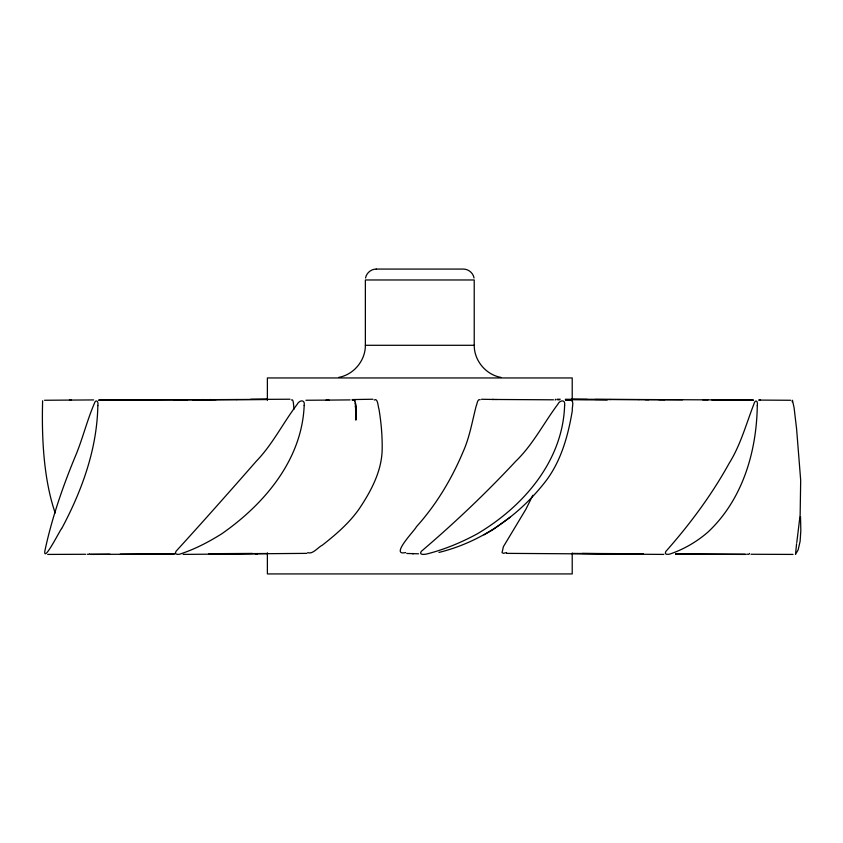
<?xml version="1.0" encoding="UTF-8"?>
<svg xmlns="http://www.w3.org/2000/svg" width="843" height="843" viewBox="0 0 843 843"><rect width="100%" height="100%" fill="white"/><g stroke="black" fill="none" stroke-linecap="round" stroke-linejoin="round"><path stroke-width="1.26" d="M338.644 377.411C353.712 374.724 365.472 360.604 365.367 345.293L365.367 279.971L474.219 279.971L474.23 345.293C474.124 360.604 485.884 374.724 500.953 377.411M792.146 401.858L792.462 400.277L794.106 407.875L796.603 429.003L800.681 480.236L800.144 514.925L796.793 542.449M749.501 553.43L748.869 554.367L746.887 554.146M796.582 543.682L795.507 554.431L798.131 549.878L800.102 541.375L800.839 530.352L800.502 516.675M89.484 553.63L88.873 554.367L87.303 554.251M365.546 277.99C366.442 272.963 371.141 269.043 376.252 269.075M555.147 400.014L555.642 399.213L556.032 399.698M291.425 400.014C293.88 397.843 293.427 407.801 294.123 409.076M532.85 495.262L525.832 509.372L503.408 546.654L502.049 552.629L503.524 553.345L506.538 552.555M374.281 400.014C377.906 397.401 378.054 407.285 378.96 409.076C381.173 422.322 382.364 435.768 382.174 449.203C381.837 471.237 370.909 491.416 358.918 509.256C348.981 523.324 335.788 534.61 322.332 545.179C318.022 547.202 312.753 554.662 307.706 552.629M438.94 552.428C481.659 541.986 520.047 515.073 546.707 479.899C561.533 459.741 568.245 434.977 572.313 410.636C571.702 407.58 574.389 402.248 571.333 400.014M510.205 517.159L493.134 529.541L484.03 534.852M405.673 552.555C389.192 556.359 415.409 529.71 416.389 526.791C436.221 504.767 451.521 479.267 463.018 451.985C469.583 437.464 472.154 421.679 476.095 406.347C477.096 404.608 477.286 398.476 480.225 399.698M353.333 400.025C355.609 396.8 357.158 417.095 355.841 420.141L355.451 402.943L356.104 410.004L355.303 406.115M353.628 399.793L351.91 399.856M352.585 399.571L372.975 399.234M568.899 400.13L571.586 400.098M566.075 400.193L568.266 400.14M566.359 400.193L565.779 400.204L568.561 400.14M173.827 400.004L187.546 399.888M350.119 399.898L326.072 400.119L326.799 400.119M71.497 400.067L44.521 400.267M183.152 554.399L306.852 553.366M69.453 400.088L93.615 399.93M130.033 400.109L130.728 400.098M305.914 400.256L329.139 400.098M208.874 553.703L252.289 553.43M267.547 553.514L209.875 553.851M255.524 553.925L257.389 553.914M131.856 400.098L133.162 400.088L98.652 400.267M133.078 400.088L290.003 399.224M250.634 399.308L267.716 399.213M98.979 399.909L216.103 399.645M202.973 399.54L203.553 399.54M236.451 399.529L237.009 399.529M192.583 399.856L267.431 399.561M174.037 554.041L90.401 554.42M174.88 553.883L120.307 554.167M210.286 399.508L210.855 399.508M47.682 554.42L85.659 554.283M90.296 554.273L109.959 554.209M376.263 269.075L463.334 269.075C468.445 269.033 473.155 272.953 474.051 277.99M365.367 345.293L474.23 345.293M658.678 399.645L664.895 399.666M702.588 399.814L708.067 399.835M648.931 399.666L610.016 399.519M645.201 399.656L682.545 399.772M675.833 553.925L682.567 553.956M745.265 554.251L675.549 553.914L679.342 553.946M750.976 554.262L793.063 554.42M790.734 400.267L758.732 400.088L760.439 400.098L759.88 400.088M571.712 399.224L753.473 400.056M638.52 399.561L639.11 399.561M711.734 399.888L738.331 400.077M595.01 399.456L610.501 399.529M553.44 399.803L495.663 399.487M643.072 553.777L582.197 553.43M642.84 553.925L629.141 553.851M676.276 554.146L745.876 554.42M557.276 399.224L560.258 399.245M565.274 399.276L587.339 399.413M607.202 400.004L571.912 399.73M557.718 399.835L559.415 399.845M618.404 553.788L572.207 553.43M506.664 553.366L663.81 554.409M565.948 399.898L571.027 400.025L569.857 399.951M492.323 399.456L493.724 399.466M493.113 399.456L496.348 399.487M753.231 400.246L736.108 400.056M492.902 399.456L481.511 399.266M406.779 553.482L418.539 553.798M355.008 400.92L354.629 400.225M572.049 400.509L572.386 401.205M55.174 512.987C43.204 477.876 41.665 435.494 42.624 400.762M572.218 400.299L572.218 377.949L267.379 377.949L267.379 400.309M572.218 553.05L572.218 573.925L267.379 573.925L267.379 552.882M97.841 405.525C97.093 449.045 82.003 490.5 61.729 528.519C61.855 526.569 43.436 563.672 44.805 551.238C51.613 519.056 62.393 487.686 74.911 457.317C82.372 439.909 86.724 421.352 94.153 403.945C95.554 398.676 98.831 400.92 97.841 405.525M757.288 405.525C756.656 451.785 742.514 499.762 707.93 532.112C697.309 541.354 684.916 548.688 671.65 553.44C669.69 554.462 663.43 555.526 665.759 551.554C689.827 524.325 711.597 495.104 729.248 463.144C740.565 445.009 746.087 424.24 753.758 404.482C754.938 399.097 758.279 400.362 757.288 405.525M304.175 405.525C301.973 459.73 264.428 504.072 221.751 533.798C209.064 541.775 195.618 548.825 181.382 553.609C179.18 554.831 173.331 555.042 176.071 551.238C203.1 521.596 229.802 491.458 256.293 461.216C272.616 444.335 282.985 423.038 297.073 404.482C299.223 399.877 305.44 399.066 304.175 405.525M564.61 405.525C562.797 461.121 523.261 506.632 477.338 533.798C461.827 542.249 445.346 549.141 428.233 553.609C426.063 554.357 418.181 555.727 421.247 551.396C454.377 523.166 486.032 493.155 515.79 461.216C532.881 444.725 543.587 423.312 557.676 404.482C559.794 399.845 565.874 399.118 564.61 405.525M353.175 399.961L352.564 400.436L353.175 399.961M413.249 553.651L412.554 553.535L413.249 553.651"/></g></svg>
